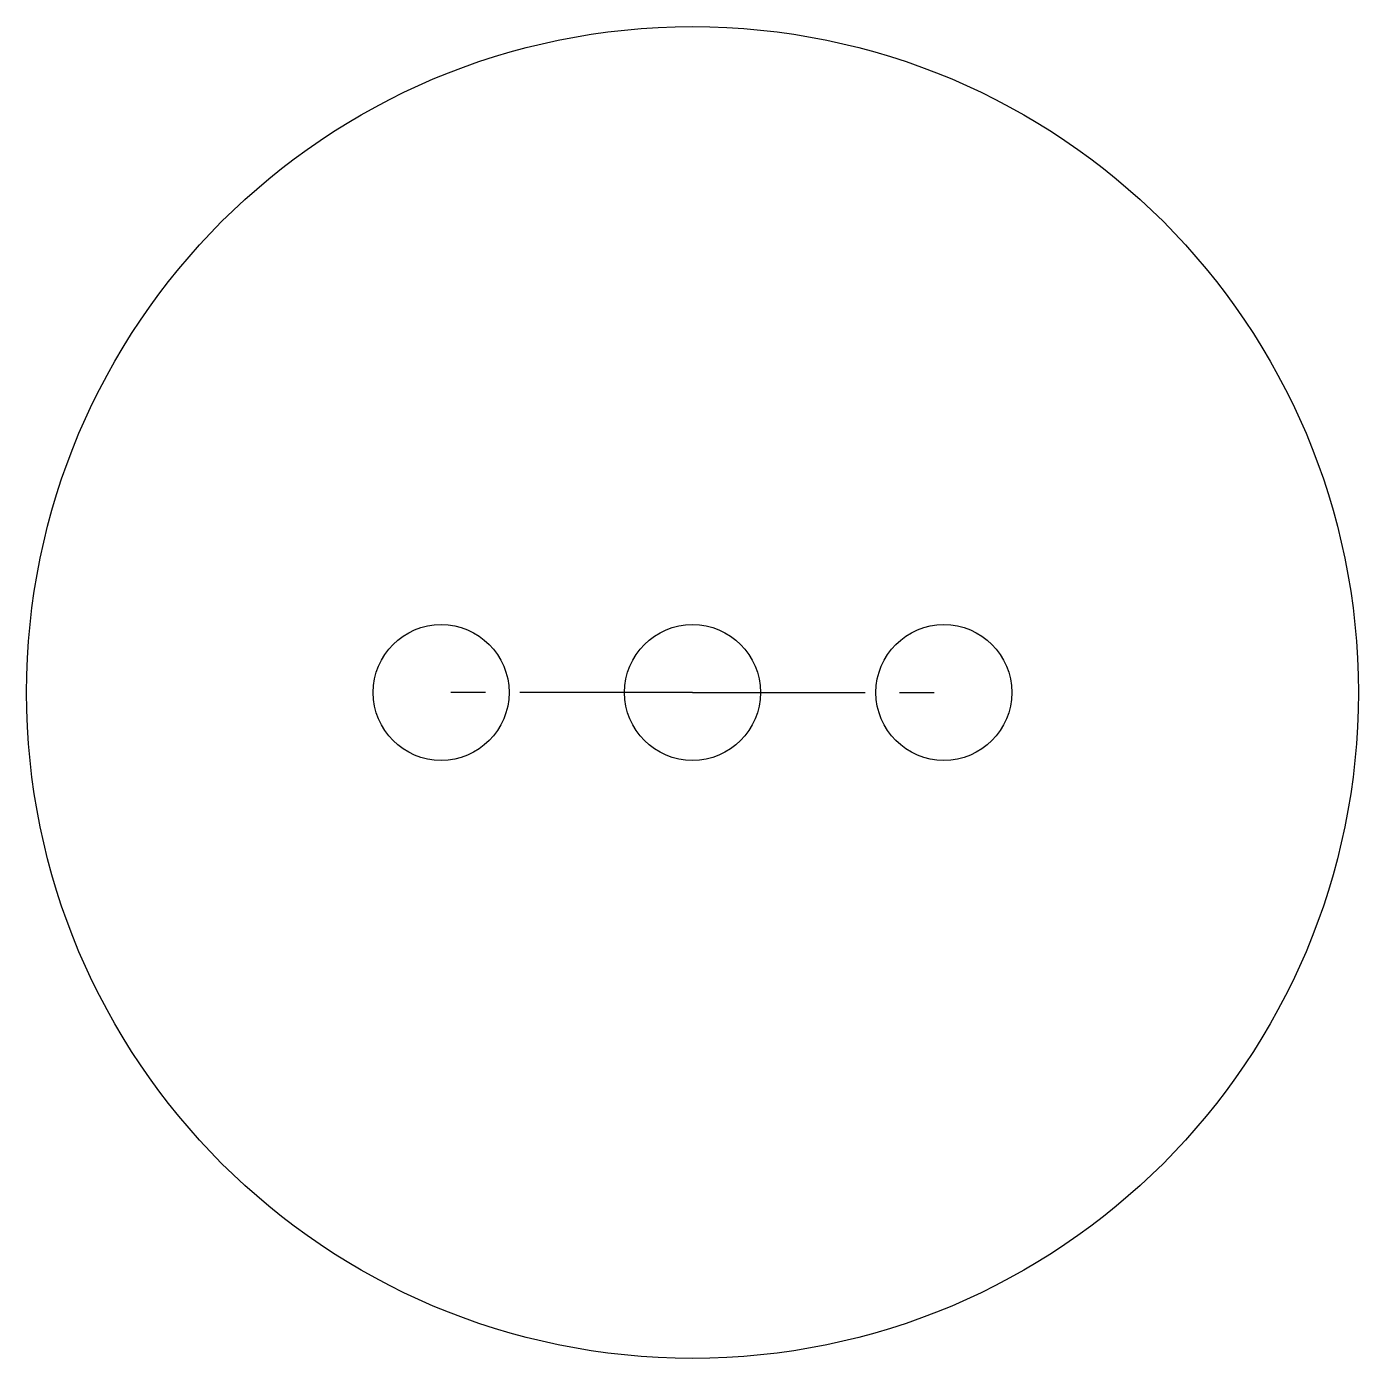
# Model space of a CAD drawing. Header units: millimetres. Extents: x -49 to 49, y -49 to 49.
import ezdxf

# ---------------------------------------------------------------- set-up
doc = ezdxf.new("R2010")
doc.units = ezdxf.units.MM
doc.linetypes.add('CENTERX2', pattern=[20.32, 12.7, -2.54, 2.54, -2.54])

msp = doc.modelspace()

# ---------------------------------------------------------------- linework, layer by layer
at = {"color": 7, "linetype": 'CENTERX2'}
for q in [(-18.5, 0), (18.5, 0)]:
    msp.add_line((0, 0), q, dxfattribs=at)
at = {"color": 7, "linetype": 'Continuous'}
for centre, radius in [((0, 0), 49), ((-18.5, 0), 5), ((0, 0), 5), ((18.5, 0), 5)]:
    msp.add_circle(centre, radius, dxfattribs=at)

doc.saveas('drawing.dxf')
